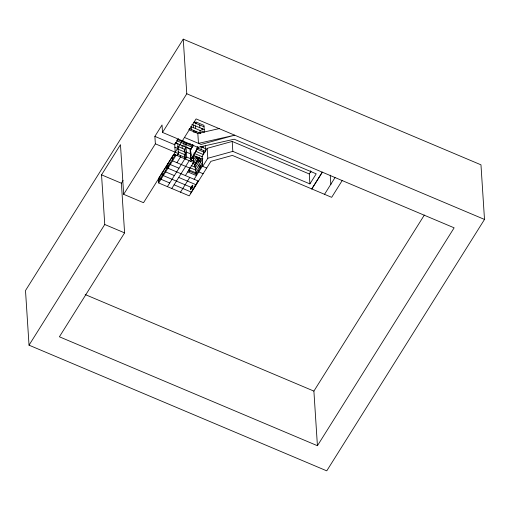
<?xml version="1.0" encoding="UTF-8"?>
<svg xmlns="http://www.w3.org/2000/svg" width="510" height="510" viewBox="0 0 510 510"><rect width="100%" height="100%" fill="white"/><g stroke="black" fill="none" stroke-linecap="round" stroke-linejoin="round"><path stroke-width="0.76" d="M309.901 183.9L309.264 173.967L232.197 141.436L207.168 148.346L202.087 156.436L202.731 166.368L207.806 158.272L232.834 151.368L309.901 183.9L316.213 173.84L234.217 139.224L197.88 147.358L191.199 159.821L190.434 149.851L193.035 145.006M190.95 156.003L190.555 149.895L193.099 145.152M191.078 159.777L197.88 147.358L162.518 132.428L162.033 124.982L154.881 136.38L155.365 143.826L123.681 194.329L143.527 202.706L196.108 118.9L454.136 227.823L317.424 445.714L59.396 336.791L124.599 232.872L121.386 183.224L123.069 180.54M183.249 39.149L25.5 290.56L29.032 345.174L326.751 470.851L484.5 219.44L480.968 164.826L183.249 39.149L186.781 93.764L162.518 132.428M29.032 345.174L104.748 224.496L101.541 174.847L120.468 144.674L123.681 194.329M178.519 138.726L174.732 144.757L154.881 136.38M173.757 154.269L158.406 178.742L158.68 182.962L189.242 195.865L210.904 161.339L232.375 155.41L331.678 197.332L342.191 180.565M158.578 181.471L175.644 154.281M158.68 182.962L176.135 155.142M177.129 155.556L178.392 153.548L177.748 143.616L175.842 142.813M176.925 162.684L180.502 156.984L180.406 155.493M185.143 154.116L186.405 152.101L190.377 153.778L190.931 155.289L190.612 150.322L190.051 148.812L186.08 147.135L184.824 149.149L185.462 159.075L186.724 157.067L185.876 144.521M167.407 186.647L184.869 158.827L184.594 154.606M171.774 188.49L189.235 160.669M190.625 161.256L191.256 160.248L191.116 158.125M192.831 157.966L194.297 155.62M193.003 160.701L195.948 156.003L196.127 158.737M185.398 175.587L193.602 162.511L193.15 155.563M193.392 163.092L197.281 156.895M195.253 163.143L199.034 157.112M199.238 157.195L195.451 163.226L195.547 164.717L192.302 163.347M194.508 165.973L199.557 157.928M195.547 164.717L199.754 158.011M195.101 168.032L200.991 158.648M180.508 192.181L189.765 177.429M195.7 170.091L202.852 158.699M195.458 173.496L202.61 162.097M196.14 174.433L202.24 164.711L202.336 166.203L194.131 179.271M191.441 187.004L192.576 185.194M190.683 188.209L192.774 185.277M190.836 189.331L192.939 185.978L192.538 185.812L190.434 189.159L190.836 189.331L190.74 187.839M192.417 189.969L193.258 188.63M194.1 187.291L195.362 185.277M196.624 183.268L197.886 181.254M190.517 193.405L198.084 181.337M309.264 173.967L310.947 171.29M311.769 188.923L322.288 172.163M311.827 188.949L322.345 172.189M324.532 194.31L335.044 177.55M317.424 445.714L313.892 391.1L424.358 215.035M188.726 129.597L197.829 133.441L219.396 128.558M186.781 93.764L484.5 219.44M194.227 121.877L195.687 122.496L195.783 123.987M193.845 122.534L204.038 126.837M191.843 124.344L204.21 129.565M190.759 126.544L204.389 132.294L203.943 125.345L195.999 121.992L196.095 123.484M189.28 128.577L200.927 133.493M184.467 137.458L201.055 144.457L234.676 135.182L198.473 143.367L197.829 133.441M200.29 146.504L205.447 148.678M193.252 146.185L177.244 139.428L177.34 140.919M196.892 147.721L205.626 151.413L205.275 145.949M176.613 140.613L192.423 147.288M196.261 148.907L204.994 152.592M175.332 142.73L191.142 149.404M195.508 151.247L203.732 154.715M177.69 146.383L185.143 149.526M193.806 153.178L202.464 156.838M174.892 147.243L178.066 148.582M193.264 155.499L202.648 159.458M177.869 149.111L185.347 152.267M178.047 151.84L185.519 154.995M191.875 157.679L193.328 158.291M155.365 143.826L178.392 153.548M186.724 157.067L190.695 158.744L191.256 160.248M177.493 154.262L184.773 157.335M191.32 160.102L193.507 161.026M193.303 162.32L196.191 163.538M173.948 154.218L193.602 162.511M202.336 166.203L206.703 168.045M191.154 165.52L195.725 167.446M189.879 167.637L195.897 170.181M190.026 168.211L172.558 160.841L172.463 159.35M203.127 173.744L198.76 171.895L198.664 170.41M188.598 169.753L196.076 172.909M188.343 170.716L196.35 174.095L196.446 175.587L187.712 171.902M178.978 168.211L170.244 164.526L170.149 163.034M198.498 181.114L167.93 168.211L167.835 166.725M174.35 175.587L165.616 171.902L165.52 170.41M178.717 177.429L196.184 184.805M191.486 187.482L163.302 175.587L163.206 174.101M193.87 188.49L191.887 187.654L191.792 186.163M169.722 182.962L160.988 179.278L160.892 177.786M174.088 184.805L191.556 192.181M101.541 174.847L121.386 183.224M104.748 224.496L124.599 232.872M85.183 294.55L313.892 391.1M330.244 175.166L330.856 184.665M310.654 170.748L310.756 172.329M232.197 141.436L232.834 151.368M207.168 148.346L207.806 158.272M202.228 128.724L202.311 129.967L201.909 129.801L201.833 128.558M203.439 150.488L203.541 151.98M202.98 146.306L203.069 147.677M203.337 151.897L203.516 154.626M199.671 124.988L199.844 127.723M200.022 130.452L200.201 133.18M201.08 146.835L201.259 149.564M200.149 159.987L200.328 162.722M200.506 165.45L200.679 168.179M198.715 159.267L198.887 162.001M199.066 164.73L199.244 167.458M195.477 125.881L195.655 128.609M195.834 131.338L195.923 132.702M197.179 157.061L197.351 159.789M193.494 125.039L193.672 127.768M193.845 130.503L193.978 132.549M195.521 167.363L195.967 174.19M194.947 164.462L195.126 167.197M191.288 126.767L191.467 129.495M192.436 144.515L192.525 145.879M190.058 143.508L190.141 144.872M191.103 158.298L191.199 159.821M190.051 148.812L190.695 158.744M190.842 187.674L190.88 188.292M189.522 170.142L189.612 171.507M185.978 143.112L186.073 144.604M183.702 140.83L183.791 142.194M183.887 143.686L184.065 146.415M184.244 149.143L184.416 151.878M182.083 145.573L182.255 148.308M174.662 143.692L175.21 152.209M174.688 154.294L174.777 155.658M172.495 156.283L172.673 159.012M167.866 163.659L168.045 166.387M166.604 165.667L166.783 168.402M161.982 173.043L162.154 175.772M159.668 176.728L159.84 179.463M197.746 148.455L198.447 148.576L197.746 148.455M197.835 148.314L197.727 146.803L197.835 148.314"/></g></svg>
